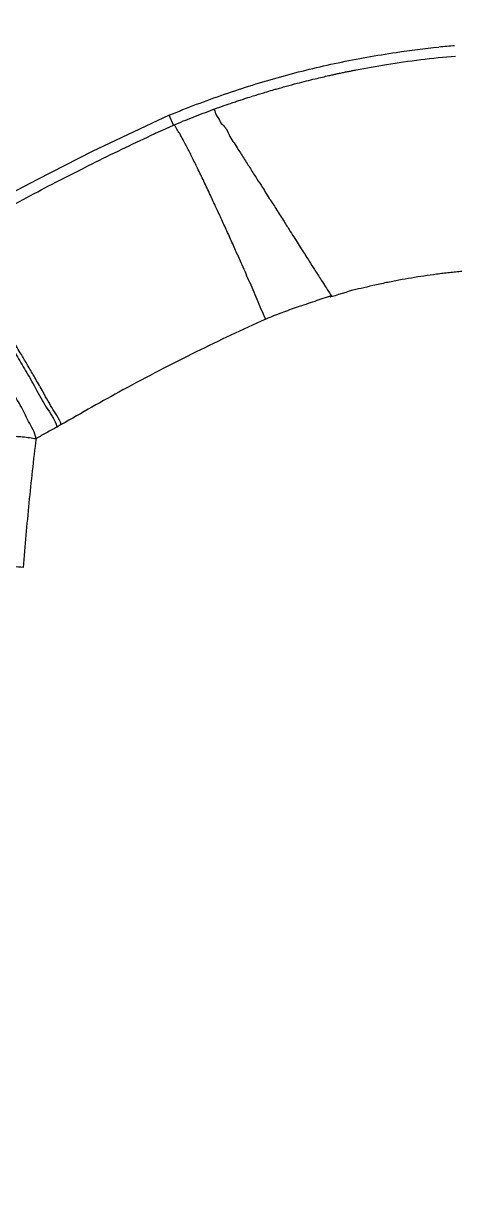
# Model space of a CAD drawing. Header units: millimetres. Extents: x 1145859089 to 1147511753, y -1047484727 to -1047247487.
# Drawn here: x 1146988682.9 to 1146988723.9, y -1047437860.2 to -1047437749.3 of the extents above; entities that cross this region are included whole.
import ezdxf
from ezdxf.xclip import XClip

# ---------------------------------------------------------------- set-up
doc = ezdxf.new("R2010")
doc.units = ezdxf.units.MM
doc.header["$LTSCALE"] = 100
doc.header["$MEASUREMENT"] = 0
doc.header["$XCLIPFRAME"] = 2
doc.layers.get('0').update_dxf_attribs({"linetype": 'CONTINUOUS'})
doc.layers.add('XREF', color=135, linetype='CONTINUOUS')
doc.layers.add('단지배치도$0$W240910', color=135, linetype='CONTINUOUS')

# ---------------------------------------------------------------- blocks, each defined once
blk = doc.blocks.new('단지배치도$0$zw$9902')
at = {"layer": '단지배치도$0$W240910', "linetype": 'ByBlock', "ltscale": 20}
for p, q in [((58957.5, -66388.73), (58950.19, -66392.19)), ((58957.91, -66389.67), (58957.5, -66388.73)), ((58950.19, -66392.19), (58947.57, -66393.5)), ((58947.57, -66393.5), (58944.97, -66394.84)), ((58944.97, -66394.84), (58942.38, -66396.2)), ((58947.24, -66418.09), (58946.83, -66418.32))]:
    blk.add_line(p, q, dxfattribs=at)
at = {"layer": '단지배치도$0$W240910'}
for radius in [11431.38, 11931.38]:
    blk.add_arc((57394.29, -57699.4), radius, 251.62775, 321.418131, dxfattribs=at)
at = {"layer": '단지배치도$0$W240910', "linetype": 'ByBlock', "ltscale": 20}
blk.add_arc((58992.16, -66471.73), 89.91, 94.8073, 95.7714, dxfattribs=at)
for points, knots in [([(58957.5, -66388.73), (58959.23, -66388.02), (58962.72, -66386.69), (58968.08, -66385.03), (58973.53, -66383.7), (58978.55, -66382.81), (58981.76, -66382.41), (58983.12, -66382.27)], [0, 0, 0, 0, 5.604425, 11.208847, 16.813268, 22.417692, 26.509652, 26.509652, 26.509652, 26.509652]), ([(58961.66, -66388.2), (58961.77, -66388.16), (58962.02, -66388.07), (58962.54, -66387.88), (58963.1, -66387.69), (58963.67, -66387.49), (58964.12, -66387.34), (58964.56, -66387.2), (58965.06, -66387.04), (58965.58, -66386.87), (58966.12, -66386.71), (58966.68, -66386.54), (58967.2, -66386.38), (58967.69, -66386.24), (58968.13, -66386.12), (58968.79, -66385.93), (58969.6, -66385.72), (58970.52, -66385.48), (58971.32, -66385.29), (58972.03, -66385.12), (58972.59, -66384.99), (58973.04, -66384.89), (58973.41, -66384.81), (58973.78, -66384.73), (58974.16, -66384.65), (58974.53, -66384.58), (58974.9, -66384.5), (58976.1, -66384.27), (58978.27, -66383.88), (58981.41, -66383.44), (58983.61, -66383.21), (58984.71, -66383.12)], [0, 0, 0, 0, 0.364712, 0.816026, 1.647545, 2.136878, 2.616944, 3.07875, 3.515096, 4.197461, 4.704629, 5.225353, 5.952016, 6.317413, 6.772418, 7.31695, 8.384317, 9.28608, 10.155054, 10.858087, 11.4787, 11.864184, 12.245075, 12.625956, 13.006823, 13.387674, 13.768505, 14.149315, 17.056546, 20.361245, 23.674338, 23.674338, 23.674338, 23.674338]), ([(58957.91, -66389.67), (58958.22, -66389.54), (58958.84, -66389.28), (58960.08, -66388.79), (58961.03, -66388.43), (58961.66, -66388.2)], [0, 0, 0, 0, 1.007293, 2.015024, 4.025202, 4.025202, 4.025202, 4.025202]), ([(58961.66, -66388.2), (58961.82, -66388.17), (58961.88, -66388.71), (58962.26, -66389.05), (58962.38, -66389.49), (58962.56, -66389.63)], [0, 0, 0, 0, 0.492114, 1.004173, 1.690206, 1.690206, 1.690206, 1.690206]), ([(58946.73, -66395.09), (58946.98, -66394.96), (58947.9, -66394.49), (58949.75, -66393.55), (58953.21, -66391.84), (58956.02, -66390.52), (58957.91, -66389.67)], [0, 0, 0, 0, 0.863277, 3.109586, 6.217393, 12.429605, 12.429605, 12.429605, 12.429605]), ([(58958.82, -66391.07), (58958.72, -66390.87), (58958.53, -66390.52), (58958.22, -66390.08), (58958.07, -66389.71), (58957.91, -66389.67)], [0, 0, 0, 0, 0.671798, 1.181179, 1.684516, 1.684516, 1.684516, 1.684516]), ([(58962.56, -66389.63), (58962.88, -66389.85), (58963.17, -66390.75), (58963.7, -66391.41), (58963.95, -66391.82)], [0, 0, 0, 0, 1.157815, 2.59619, 2.59619, 2.59619, 2.59619]), ([(58966.67, -66408.08), (58966.37, -66407.48), (58965.89, -66406.23), (58965.09, -66404.45), (58964.41, -66402.9), (58963.8, -66401.54), (58963.26, -66400.33), (58962.71, -66399.13), (58962.12, -66397.85), (58961.51, -66396.53), (58960.88, -66395.18), (58960.29, -66393.96), (58959.74, -66392.85), (58959.27, -66391.91), (58958.96, -66391.33), (58958.82, -66391.07)], [0, 0, 0, 0, 2.033653, 3.997936, 5.842594, 7.124382, 8.466422, 9.808844, 11.093688, 12.698846, 14.169551, 15.553294, 16.788003, 17.853596, 18.737237, 18.737237, 18.737237, 18.737237]), ([(58963.95, -66391.82), (58964.17, -66392.15), (58964.58, -66392.81), (58965.21, -66393.8), (58965.8, -66394.72), (58966.31, -66395.51), (58966.73, -66396.18), (58967.06, -66396.7), (58967.37, -66397.18), (58967.66, -66397.63), (58967.99, -66398.16), (58968.41, -66398.82), (58968.86, -66399.53), (58969.33, -66400.27), (58969.75, -66400.93), (58970.14, -66401.53), (58970.48, -66402.08), (58970.87, -66402.69), (58971.35, -66403.45), (58971.87, -66404.27), (58972.32, -66404.97), (58972.65, -66405.48), (58972.83, -66405.78), (58972.92, -66405.91)], [0, 0, 0, 0, 1.179301, 2.342456, 3.506143, 4.473842, 5.160793, 5.879994, 6.325824, 6.855944, 7.496249, 8.18678, 9.210974, 10.025851, 10.82309, 11.530409, 12.18399, 12.757494, 13.698048, 14.901772, 15.656142, 16.207344, 16.706154, 16.706154, 16.706154, 16.706154]), ([(58935.81, -66401.09), (58936.7, -66400.57), (58938.18, -66399.72), (58939.99, -66398.71), (58942.72, -66397.2), (58944.88, -66396.05), (58946.73, -66395.09)], [0, 0, 0, 0, 3.107718, 5.114105, 6.219866, 12.457963, 12.457963, 12.457963, 12.457963]), ([(58947.24, -66418.09), (58947.03, -66417.51), (58946.3, -66416.48), (58945.51, -66414.97), (58944.75, -66413.67), (58944.13, -66412.6), (58943.6, -66411.71), (58943.15, -66410.96), (58942.75, -66410.31), (58942.37, -66409.69), (58942, -66409.09), (58941.48, -66408.26), (58940.83, -66407.25), (58940.16, -66406.24), (58939.65, -66405.48), (58939.27, -66404.92), (58938.9, -66404.4), (58938.45, -66403.78), (58937.92, -66403.08), (58937.35, -66402.37), (58936.85, -66401.81), (58936.4, -66401.38), (58936.02, -66401.06), (58935.81, -66401.09)], [0, 0, 0, 0, 1.832607, 3.750231, 5.118377, 6.354001, 7.445028, 8.226198, 8.983884, 9.716082, 10.421133, 11.097718, 12.658838, 14.029015, 14.733099, 15.405694, 16.044122, 16.645951, 17.731431, 18.648582, 19.380882, 19.964462, 20.622094, 20.622094, 20.622094, 20.622094]), ([(59008.41, -66405.38), (59006.94, -66405.04), (59005.32, -66404.66), (59003.51, -66404.33), (59002.99, -66404.24), (59002.4, -66404.14), (59001.7, -66404.03), (59000.97, -66403.92), (59000.31, -66403.84), (58999.81, -66403.77), (58999.39, -66403.72), (58998.94, -66403.67), (58998.24, -66403.6), (58996.93, -66403.48), (58994.3, -66403.3), (58991.78, -66403.25), (58989.78, -66403.29), (58989.09, -66403.31), (58988.48, -66403.34), (58987.97, -66403.36), (58987.46, -66403.39), (58986.99, -66403.42), (58986.47, -66403.46), (58985.94, -66403.5), (58985.33, -66403.56), (58984.72, -66403.62), (58984.12, -66403.68), (58983.51, -66403.75), (58982.71, -66403.85), (58981.71, -66403.99), (58980.52, -66404.18), (58979.33, -66404.39), (58978.11, -66404.63), (58976.93, -66404.87), (58975.66, -66405.19), (58974.74, -66405.37), (58972.39, -66406.16), (58972.92, -66405.91)], [0, 0, 0, 0, 4.518138, 4.98761, 5.519291, 6.113066, 6.768875, 7.649409, 8.317802, 8.774307, 9.159361, 9.580814, 10.143028, 11.268688, 13.525753, 18.051297, 18.832091, 19.524161, 20.127712, 20.643007, 21.07032, 21.66195, 22.040052, 22.651282, 23.261655, 23.871211, 24.480004, 25.088098, 25.695569, 26.903457, 28.109964, 29.315847, 30.522095, 31.839608, 33.002428, 34.150196, 35.90749, 35.90749, 35.90749, 35.90749]), ([(58972.92, -66405.91), (58972.37, -66405.99), (58971.3, -66406.45), (58970.2, -66406.76), (58969.65, -66406.96)], [0, 0, 0, 0, 1.67337, 3.440113, 3.440113, 3.440113, 3.440113]), ([(58969.65, -66406.96), (58969.16, -66407.12), (58968.16, -66407.5), (58967.17, -66407.88), (58966.67, -66408.08)], [0, 0, 0, 0, 1.552487, 3.184526, 3.184526, 3.184526, 3.184526]), ([(58941.47, -66409.01), (58941.6, -66409.43), (58942.25, -66410.18), (58942.98, -66411.53), (58943.88, -66413.03), (58944.85, -66414.68), (58945.75, -66416.49), (58946.67, -66417.62), (58946.83, -66418.32)], [0, 0, 0, 0, 1.332028, 2.878406, 4.627862, 6.553579, 8.611608, 10.743926, 10.743926, 10.743926, 10.743926]), ([(58966.67, -66408.08), (58964.44, -66409.07), (58959.89, -66411.25), (58953.4, -66414.57), (58949.19, -66416.99), (58947.24, -66418.09)], [0, 0, 0, 0, 7.294095, 15.152219, 21.860712, 21.860712, 21.860712, 21.860712]), ([(58944.85, -66419.42), (58944.74, -66418.83), (58944.11, -66417.81), (58943.41, -66416.3), (58942.58, -66414.96), (58941.74, -66413.77), (58940.89, -66412.76), (58940.02, -66411.91), (58939.11, -66411.3), (58938.47, -66410.93), (58938.13, -66410.87)], [0, 0, 0, 0, 1.776175, 3.501548, 5.039248, 6.491526, 7.85275, 9.019232, 10.108947, 11.158894, 11.158894, 11.158894, 11.158894]), ([(58946.83, -66418.32), (58946.5, -66418.5), (58945.84, -66418.87), (58945.18, -66419.23), (58944.85, -66419.42)], [0, 0, 0, 0, 1.132134, 2.263801, 2.263801, 2.263801, 2.263801]), ([(58942.28, -66419.06), (58942.68, -66419.22), (58943.58, -66419.18), (58944.42, -66419.38), (58944.85, -66419.42)], [0, 0, 0, 0, 1.308106, 2.602974, 2.602974, 2.602974, 2.602974]), ([(58944.85, -66419.42), (58944.58, -66421.45), (58944.15, -66425.52), (58943.78, -66429.6), (58943.63, -66431.65)], [0, 0, 0, 0, 6.14527, 12.29393, 12.29393, 12.29393, 12.29393]), ([(58943.63, -66431.65), (58943.03, -66431.6), (58941.83, -66431.48), (58940.04, -66431.38), (58938.84, -66431.1), (58938.24, -66431.15)], [0, 0, 0, 0, 1.79903, 3.615786, 5.410591, 5.410591, 5.410591, 5.410591])]:
    blk.add_open_spline(points, degree=3, knots=knots, dxfattribs=at)
blk = doc.blocks.new('단지배치도')
blk.add_blockref('단지배치도$0$zw$9902', (141034.19, 142437.16))

msp = doc.modelspace()

# ---------------------------------------------------------------- block references
at = {"layer": 'XREF'}
ref = msp.add_blockref('단지배치도', (1146788705.034274, -1047513806.462535), dxfattribs=at)
XClip(ref).set_block_clipping_path([(72982.4064819524, 34919.7593965298), (360382.4067475507, 255319.7593436697)])

doc.saveas('drawing.dxf')
